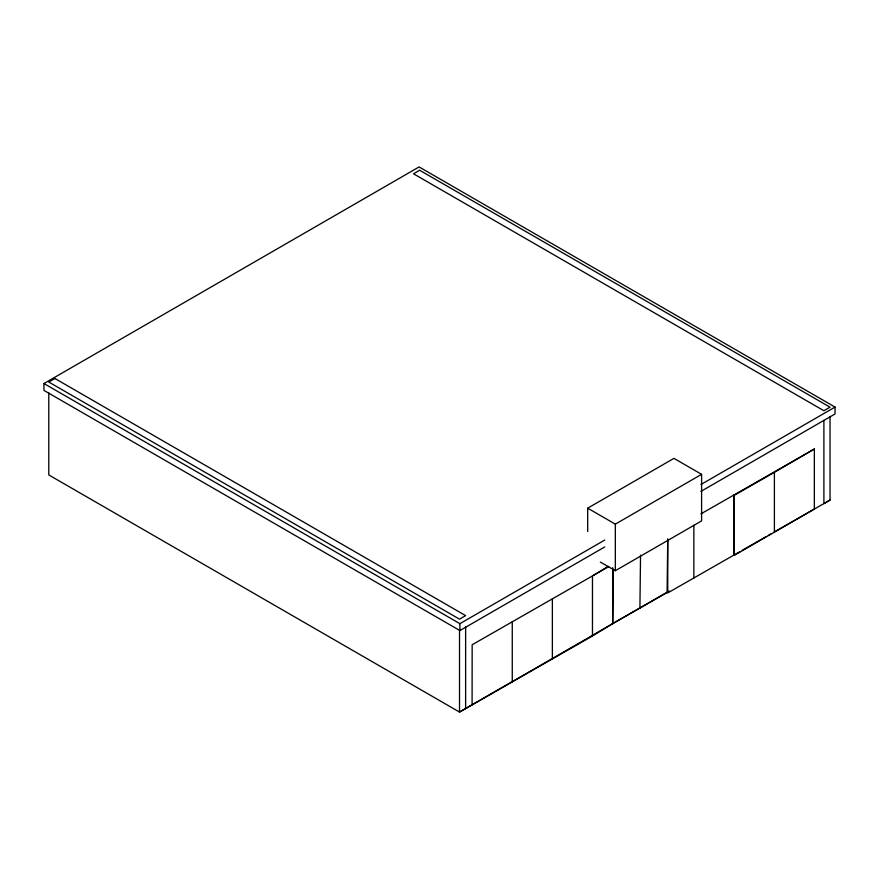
<?xml version="1.0" encoding="UTF-8"?>
<svg xmlns="http://www.w3.org/2000/svg" width="879" height="879" viewBox="0 0 879 879"><rect width="100%" height="100%" fill="white"/><g stroke="black" fill="none" stroke-linecap="round" stroke-linejoin="round"><path stroke-width="1.32" d="M613.355 569.361L612.718 623.607L592.468 636L459.508 712.067L48.784 474.935L48.784 392.957M639.912 608.048L640.538 555.154M667.732 539.596L667.106 592.49L612.718 623.607L612.718 567.625M608.224 566.285L592.468 575.921L592.468 636M774.399 472.342L814.35 448.982L814.35 509.051L734.295 555.363L734.295 495.284L774.399 472.342L774.399 532.421M604.741 546.936L459.904 630.562L43.95 390.408L43.95 383.53L419.096 166.933L835.05 407.087L835.05 413.965L700.904 491.416M587.688 531.454L587.688 508.172L673.951 458.366L701.596 474.33L701.596 520.906L615.333 570.713L600.357 562.066M587.688 508.172L615.333 524.137L701.596 474.33M43.95 383.53L459.904 623.672L604.741 540.058M700.904 484.538L835.05 407.087M588.282 637.78L459.508 712.067L459.508 630.089M589.084 637.253L669.26 591.029M830.029 416.745L830.029 500.085L823.898 503.623L823.898 420.283M608.762 566.603L472.155 644.757L472.089 704.793M700.937 513.874L814.35 448.982M739.887 551.66L667.743 592.929L667.743 538.838M742.261 550.298L765.95 536.739M768.323 535.388L770.696 534.036M774.245 532.004L830.029 500.085M733.965 494.976L733.965 555.045M693.861 525.257L693.861 577.986M615.333 524.137L615.333 570.713M552.364 598.874L552.364 658.942M512.259 621.816L512.259 681.884M465.628 626.551L465.628 708.529M459.904 623.672L459.904 630.562M54.916 378.497L48.784 382.035L459.508 619.157L465.628 615.619L54.916 378.497M419.657 170.251L413.526 173.789L823.898 410.724L830.029 407.186L419.657 170.251"/></g></svg>
